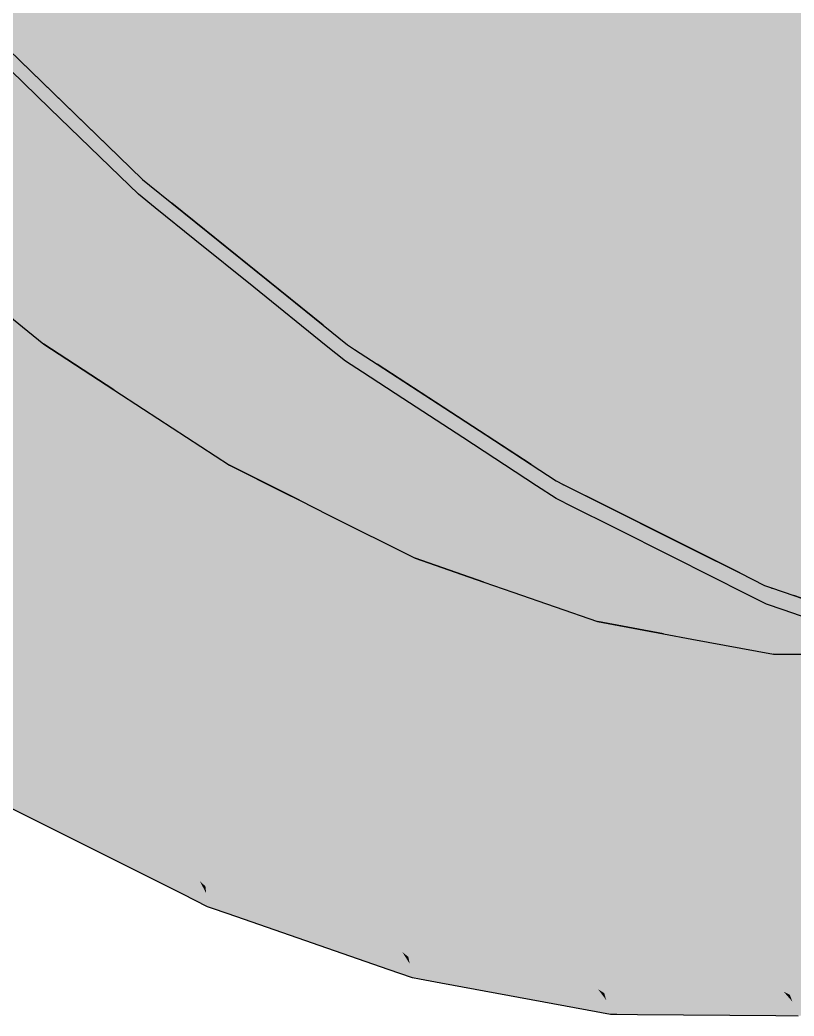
# Model space of a CAD drawing. Extents: x 0 to 420, y 0 to 297.
# Drawn here: x 289.68 to 303.93, y 180.32 to 198.67 of the extents above; entities that cross this region are included whole.
import ezdxf

# ---------------------------------------------------------------- set-up
doc = ezdxf.new("R2010")
doc.units = 0
doc.layers.add('SOMBRA', color=8, linetype='CONTINUOUS')
doc.layers.add('VISIBLE', color=7, linetype='CONTINUOUS')

msp = doc.modelspace()

# ---------------------------------------------------------------- linework, layer by layer
at = {"layer": 'SOMBRA', "color": 253}
for points in [[(282.1021, 200.1767), (283.5277, 198.5419), (305.448, 211.1976)], [(292.8888, 196.7829), (290.9922, 199.7984), (291.178, 201.3206)], [(292.8888, 196.7829), (291.178, 201.3206), (291.4683, 200.929)], [(305.2208, 198.3808), (302.5173, 200.7845), (302.3761, 201.0088)], [(305.2208, 198.3808), (302.3761, 201.0088), (305.1612, 198.7612)], [(292.8888, 196.7829), (291.4683, 200.929), (293.5398, 198.1347)], [(291.4683, 200.929), (293.5398, 199.7782), (293.5398, 198.1347)], [(293.853, 199.4191), (293.5398, 200.8827), (295.9017, 198.5934)], [(293.5398, 200.8827), (295.8607, 198.9768), (295.9017, 198.5934)], [(305.2208, 198.3808), (303.884, 199.4597), (302.5173, 200.7845)], [(290.1249, 192.6919), (287.7592, 199.0987), (287.9532, 199.8224)], [(290.1249, 192.6919), (287.9532, 199.8224), (290.3272, 194.3492)], [(287.9532, 199.8224), (290.6246, 196.7862), (290.3272, 194.3492)], [(287.9532, 199.8224), (290.1514, 198.669), (290.6246, 196.7862)], [(290.1514, 198.669), (290.9922, 199.7984), (290.7224, 197.5876)], [(290.7224, 197.5876), (290.9922, 199.7984), (292.8888, 196.7829)], [(295.6372, 195.3055), (293.5398, 198.1347), (293.5398, 199.7782)], [(295.6372, 195.3055), (293.5398, 199.7782), (293.853, 199.4191)], [(296.2323, 198.2729), (295.8607, 198.9768), (295.7768, 199.7605)], [(296.2323, 198.2729), (295.7768, 199.7605), (298.2231, 197.7863)], [(295.7768, 199.7605), (298.1418, 198.1837), (298.2231, 197.7863)], [(295.7768, 199.7605), (297.3906, 199.3781), (298.1418, 198.1837)], [(295.6372, 195.3055), (293.853, 199.4191), (296.0875, 196.8566)], [(293.853, 199.4191), (295.9017, 198.5934), (296.0875, 196.8566)], [(297.3906, 199.3781), (297.9755, 198.9961), (298.1418, 198.1837)], [(299.5134, 198.896), (299.8719, 199.3644), (300.0983, 198.6026)], [(300.0983, 198.6026), (299.8719, 199.3644), (301.534, 198.7865)], [(301.534, 198.7865), (301.8131, 199.349), (302.1089, 198.5866)], [(302.1089, 198.5866), (301.8131, 199.349), (303.4178, 199.0515)], [(290.1249, 192.6919), (288.5659, 193.95), (287.7592, 199.0987)], [(296.2323, 198.2729), (295.9017, 198.5934), (295.8607, 198.9768)], [(298.5655, 197.5099), (298.1418, 198.1837), (297.9755, 198.9961)], [(298.5655, 197.5099), (297.9755, 198.9961), (300.4644, 197.3708)], [(297.9755, 198.9961), (299.5134, 198.896), (300.3441, 197.7754)], [(297.9755, 198.9961), (300.3441, 197.7754), (300.4644, 197.3708)], [(302.1089, 198.5866), (303.4178, 199.0515), (304.3639, 198.1345)], [(303.4178, 199.0515), (303.9729, 198.9486), (304.3639, 198.1345)], [(299.5134, 198.896), (300.0983, 198.6026), (300.3441, 197.7754)], [(300.0983, 198.6026), (301.534, 198.7865), (302.4301, 197.7589)], [(301.534, 198.7865), (302.1089, 198.5866), (302.4301, 197.7589)], [(290.1514, 198.669), (290.7224, 197.5876), (290.6246, 196.7862)], [(298.3498, 194.2622), (296.0875, 196.8566), (295.9017, 198.5934)], [(298.3498, 194.2622), (295.9017, 198.5934), (296.2323, 198.2729)], [(300.8128, 197.1433), (300.3441, 197.7754), (300.0983, 198.6026)], [(300.8128, 197.1433), (300.0983, 198.6026), (302.5872, 197.354)], [(300.0983, 198.6026), (302.4301, 197.7589), (302.5872, 197.354)], [(302.9356, 197.1792), (302.4301, 197.7589), (302.1089, 198.5866)], [(302.9356, 197.1792), (302.1089, 198.5866), (304.5552, 197.7362)], [(302.1089, 198.5866), (304.3639, 198.1345), (304.5552, 197.7362)], [(298.3498, 194.2622), (296.2323, 198.2729), (298.5915, 195.9861)], [(296.2323, 198.2729), (298.2231, 197.7863), (298.5915, 195.9861)], [(292.8888, 196.7829), (293.5398, 198.1347), (293.5398, 195.7477)], [(293.5398, 195.7477), (293.5398, 198.1347), (295.6372, 195.3055)], [(298.5655, 197.5099), (298.2231, 197.7863), (298.1418, 198.1837)], [(300.9801, 193.6707), (298.5915, 195.9861), (298.2231, 197.7863)], [(300.9801, 193.6707), (298.2231, 197.7863), (298.5655, 197.5099)], [(300.8128, 197.1433), (300.4644, 197.3708), (300.3441, 197.7754)], [(302.9356, 197.1792), (302.5872, 197.354), (302.4301, 197.7589)], [(302.9356, 197.1792), (304.5552, 197.7362), (305.4217, 195.932)], [(293.5398, 190.4618), (290.6246, 196.7862), (290.7224, 197.5876)], [(293.5398, 190.4618), (290.7224, 197.5876), (293.5398, 192.2512)], [(290.7224, 197.5876), (293.5398, 194.8825), (293.5398, 192.2512)], [(290.7224, 197.5876), (292.8888, 196.7829), (293.5398, 194.8825)], [(300.9801, 193.6707), (298.5655, 197.5099), (301.0091, 195.5379)], [(298.5655, 197.5099), (300.4644, 197.3708), (301.0091, 195.5379)], [(303.4831, 193.5412), (301.0091, 195.5379), (300.4644, 197.3708)], [(303.4831, 193.5412), (300.4644, 197.3708), (300.8128, 197.1433)], [(300.8128, 197.1433), (302.5872, 197.354), (303.2989, 195.5198)], [(305.8159, 193.876), (303.2989, 195.5198), (302.5872, 197.354)], [(305.8159, 193.876), (302.5872, 197.354), (302.9356, 197.1792)], [(303.4831, 193.5412), (300.8128, 197.1433), (303.2989, 195.5198)], [(305.8159, 193.876), (302.9356, 197.1792), (305.4217, 195.932)], [(291.9538, 191.4975), (290.3272, 194.3492), (290.6246, 196.7862)], [(293.5398, 190.4618), (291.9538, 191.4975), (290.6246, 196.7862)], [(292.8888, 196.7829), (293.5398, 195.7477), (293.5398, 194.8825)], [(295.6372, 195.3055), (296.0875, 196.8566), (296.3573, 194.3343)], [(296.3573, 194.3343), (296.0875, 196.8566), (298.3498, 194.2622)], [(298.3498, 194.2622), (298.5915, 195.9861), (299.1265, 193.3715)], [(299.1265, 193.3715), (298.5915, 195.9861), (300.9801, 193.6707)], [(296.9548, 188.7486), (293.5398, 194.8825), (293.5398, 195.7477)], [(296.9548, 188.7486), (293.5398, 195.7477), (296.7525, 190.6395)], [(293.5398, 195.7477), (296.4551, 193.42), (296.7525, 190.6395)], [(293.5398, 195.7477), (295.6372, 195.3055), (296.4551, 193.42)], [(300.9801, 193.6707), (301.0091, 195.5379), (301.8002, 192.8759)], [(301.8002, 192.8759), (301.0091, 195.5379), (303.4831, 193.5412)], [(303.4831, 193.5412), (303.2989, 195.5198), (304.3325, 192.8558)], [(304.3325, 192.8558), (303.2989, 195.5198), (305.8159, 193.876)], [(295.6372, 195.3055), (296.3573, 194.3343), (296.4551, 193.42)], [(295.3687, 189.5443), (293.5398, 192.2512), (293.5398, 194.8825)], [(296.9548, 188.7486), (295.3687, 189.5443), (293.5398, 194.8825)], [(291.4101, 191.8526), (290.1249, 192.6919), (290.3272, 194.3492)], [(291.9538, 191.4975), (291.4101, 191.8526), (290.3272, 194.3492)], [(300.3113, 187.5817), (296.4551, 193.42), (296.3573, 194.3343)], [(300.3113, 187.5817), (296.3573, 194.3343), (299.9102, 189.5417)], [(296.3573, 194.3343), (299.3204, 192.4238), (299.9102, 189.5417)], [(296.3573, 194.3343), (298.3498, 194.2622), (299.3204, 192.4238)], [(298.3498, 194.2622), (299.1265, 193.3715), (299.3204, 192.4238)], [(299.1265, 193.3715), (300.9801, 193.6707), (302.0869, 191.9109)], [(300.9801, 193.6707), (301.8002, 192.8759), (302.0869, 191.9109)], [(301.8002, 192.8759), (303.4831, 193.5412), (304.7071, 191.8902)], [(303.4831, 193.5412), (304.3325, 192.8558), (304.7071, 191.8902)], [(298.7524, 188.1237), (296.7525, 190.6395), (296.4551, 193.42)], [(300.3113, 187.5817), (298.7524, 188.1237), (296.4551, 193.42)], [(303.552, 186.9809), (299.3204, 192.4238), (299.1265, 193.3715)], [(303.552, 186.9809), (299.1265, 193.3715), (302.9589, 188.9765)], [(299.1265, 193.3715), (302.0869, 191.9109), (302.9589, 188.9765)], [(306.6213, 186.9566), (302.0869, 191.9109), (301.8002, 192.8759)], [(306.6213, 186.9566), (301.8002, 192.8759), (305.8465, 188.9537)], [(301.8002, 192.8759), (304.7071, 191.8902), (305.8465, 188.9537)], [(302.0468, 187.2599), (299.9102, 189.5417), (299.3204, 192.4238)], [(303.552, 186.9809), (302.0468, 187.2599), (299.3204, 192.4238)], [(294.825, 189.817), (293.5398, 190.4618), (293.5398, 192.2512)], [(295.3687, 189.5443), (294.825, 189.817), (293.5398, 192.2512)], [(305.1957, 186.9679), (302.9589, 188.9765), (302.0869, 191.9109)], [(306.6213, 186.9566), (305.1957, 186.9679), (302.0869, 191.9109)], [(298.218, 188.3094), (296.9548, 188.7486), (296.7525, 190.6395)], [(298.7524, 188.1237), (298.218, 188.3094), (296.7525, 190.6395)], [(301.5309, 187.3556), (300.3113, 187.5817), (299.9102, 189.5417)], [(302.0468, 187.2599), (301.5309, 187.3556), (299.9102, 189.5417)], [(304.7071, 186.9718), (303.552, 186.9809), (302.9589, 188.9765)], [(305.1957, 186.9679), (304.7071, 186.9718), (302.9589, 188.9765)]]:
    msp.add_solid(points, dxfattribs=at)
at = {"layer": 'SOMBRA', "color": 254}
for points in [[(284.4783, 197.6205), (305.448, 211.1976), (283.5277, 198.5419)], [(284.4783, 197.6205), (305.6128, 211.0379), (305.448, 211.1976)], [(305.6128, 211.0379), (284.4783, 197.6205), (284.7473, 197.3597)], [(305.6128, 211.0379), (284.7473, 197.3597), (306.6676, 210.0154)], [(284.7473, 197.3597), (307.1836, 209.5153), (306.6676, 210.0154)], [(284.7473, 197.3597), (285.2632, 196.8596), (307.1836, 209.5153)], [(285.2632, 196.8596), (308.6887, 208.0564), (307.1836, 209.5153)], [(285.2632, 196.8596), (286.7684, 195.4007), (308.6887, 208.0564)], [(287.753, 194.6061), (308.6887, 208.0564), (286.7684, 195.4007)], [(287.753, 194.6061), (308.8594, 207.9186), (308.6887, 208.0564)], [(308.8594, 207.9186), (287.753, 194.6061), (288.0316, 194.3812)], [(308.8594, 207.9186), (288.0316, 194.3812), (309.9519, 207.0369)], [(288.0316, 194.3812), (310.4863, 206.6057), (309.9519, 207.0369)], [(288.0316, 194.3812), (288.5659, 193.95), (310.4863, 206.6057)], [(288.5659, 193.95), (312.0452, 205.3476), (310.4863, 206.6057)], [(288.5659, 193.95), (290.1249, 192.6919), (312.0452, 205.3476)], [(291.1266, 192.0377), (312.0452, 205.3476), (290.1249, 192.6919)], [(291.1266, 192.0377), (312.2188, 205.2342), (312.0452, 205.3476)], [(312.2188, 205.2342), (291.1266, 192.0377), (291.4101, 191.8526)], [(312.2188, 205.2342), (291.4101, 191.8526), (313.3304, 204.5083)], [(291.4101, 191.8526), (313.8741, 204.1532), (313.3304, 204.5083)], [(291.4101, 191.8526), (291.9538, 191.4975), (313.8741, 204.1532)], [(291.9538, 191.4975), (315.4602, 203.1175), (313.8741, 204.1532)], [(291.9538, 191.4975), (293.5398, 190.4618), (315.4602, 203.1175)], [(294.5416, 189.9592), (315.4602, 203.1175), (293.5398, 190.4618)], [(294.5416, 189.9592), (315.6338, 203.0304), (315.4602, 203.1175)], [(315.6338, 203.0304), (294.5416, 189.9592), (294.825, 189.817)], [(315.6338, 203.0304), (294.825, 189.817), (316.7453, 202.4727)], [(294.825, 189.817), (317.289, 202.2), (316.7453, 202.4727)], [(294.825, 189.817), (295.3687, 189.5443), (317.289, 202.2)], [(295.3687, 189.5443), (318.8751, 201.4043), (317.289, 202.2)], [(295.3687, 189.5443), (296.9548, 188.7486), (318.8751, 201.4043)], [(297.9394, 188.4063), (318.8751, 201.4043), (296.9548, 188.7486)], [(297.9394, 188.4063), (319.0458, 201.345), (318.8751, 201.4043)], [(319.0458, 201.345), (297.9394, 188.4063), (298.218, 188.3094)], [(319.0458, 201.345), (298.218, 188.3094), (320.1383, 200.9651)], [(298.218, 188.3094), (320.6727, 200.7794), (320.1383, 200.9651)], [(298.218, 188.3094), (298.7524, 188.1237), (320.6727, 200.7794)], [(298.7524, 188.1237), (322.2316, 200.2374), (320.6727, 200.7794)], [(298.7524, 188.1237), (300.3113, 187.5817), (322.2316, 200.2374)], [(301.2619, 187.4054), (322.2316, 200.2374), (300.3113, 187.5817)], [(301.2619, 187.4054), (322.3964, 200.2068), (322.2316, 200.2374)], [(322.3964, 200.2068), (301.2619, 187.4054), (301.5309, 187.3556)], [(322.3964, 200.2068), (301.5309, 187.3556), (323.4512, 200.0113)], [(301.5309, 187.3556), (323.9672, 199.9156), (323.4512, 200.0113)], [(301.5309, 187.3556), (302.0468, 187.2599), (323.9672, 199.9156)], [(302.0468, 187.2599), (325.4723, 199.6366), (323.9672, 199.9156)], [(302.0468, 187.2599), (303.552, 186.9809), (325.4723, 199.6366)], [(304.4523, 186.9738), (325.4723, 199.6366), (303.552, 186.9809)]]:
    msp.add_solid(points, dxfattribs=at)
at = {"layer": 'SOMBRA', "color": 252}
for points in [[(289.1867, 198.0506), (288.4814, 198.7343), (297.5836, 203.9894)], [(289.1867, 198.0506), (297.5836, 203.9894), (296.3909, 202.21)], [(300.1322, 202.7522), (301.4229, 201.5011), (292.4392, 196.3144)], [(300.1322, 202.7522), (292.4392, 196.3144), (294.622, 199.5709)], [(289.1867, 198.0506), (296.3909, 202.21), (294.622, 199.5709)], [(292.4646, 198.0151), (291.0122, 202.1909), (291.2527, 199.9419)], [(292.4646, 198.0151), (293.1748, 199.2737), (291.0122, 202.1909)], [(301.4229, 201.5011), (301.7632, 201.1712), (291.8637, 195.4557)], [(301.4229, 201.5011), (291.8637, 195.4557), (292.4392, 196.3144)], [(294.515, 197.4659), (292.6978, 201.6049), (293.1748, 199.2737)], [(294.515, 197.4659), (295.0306, 198.9297), (292.6978, 201.6049)], [(299.9985, 197.9564), (297.2956, 201.5685), (298.4177, 199.2322)], [(299.9985, 197.9564), (299.8911, 199.8736), (297.2956, 201.5685)], [(292.1706, 195.2081), (291.8637, 195.4557), (301.7632, 201.1712)], [(292.1706, 195.2081), (301.7632, 201.1712), (301.2728, 200.4632)], [(296.4761, 197.2719), (294.3252, 201.3032), (295.0306, 198.9297)], [(296.4761, 197.2719), (296.7882, 198.9158), (294.3252, 201.3032)], [(298.3145, 197.4363), (295.8666, 201.291), (296.7882, 198.9158)], [(298.3145, 197.4363), (298.4177, 199.2322), (295.8666, 201.291)], [(292.901, 194.6186), (292.1706, 195.2081), (301.2728, 200.4632)], [(292.901, 194.6186), (301.2728, 200.4632), (300.1053, 198.778)], [(290.36, 198.9101), (291.42, 198.3783), (291.2527, 199.9419)], [(292.4646, 198.0151), (291.2527, 199.9419), (291.42, 198.3783)], [(299.9985, 197.9564), (300.7972, 198.3041), (299.8911, 199.8736)], [(301.4994, 198.8233), (299.8911, 199.8736), (300.7972, 198.3041)], [(289.1867, 198.0506), (294.622, 199.5709), (290.2327, 197.0367)], [(294.622, 199.5709), (291.5234, 195.7856), (290.2327, 197.0367)], [(294.622, 199.5709), (292.4392, 196.3144), (291.5234, 195.7856)], [(290.9593, 197.775), (289.2972, 199.4432), (289.2972, 199.1163)], [(290.9593, 197.775), (290.4896, 198.6646), (289.2972, 199.4432)], [(290.4896, 198.6646), (290.36, 198.9101), (289.2972, 199.4432)], [(303.884, 199.4597), (305.2208, 198.3808), (296.2372, 193.1941)], [(303.884, 199.4597), (296.2372, 193.1941), (298.3738, 196.2784)], [(300.1053, 198.778), (303.884, 199.4597), (298.3738, 196.2784)], [(291.659, 196.1439), (289.2972, 199.1163), (289.2972, 198.4332)], [(291.659, 196.1439), (290.9593, 197.775), (289.2972, 199.1163)], [(292.4646, 198.0151), (293.5065, 197.6529), (293.1748, 199.2737)], [(294.515, 197.4659), (293.1748, 199.2737), (293.5065, 197.6529)], [(298.3145, 197.4363), (299.1978, 197.6079), (298.4177, 199.2322)], [(299.9985, 197.9564), (298.4177, 199.2322), (299.1978, 197.6079)], [(294.515, 197.4659), (295.521, 197.2795), (295.0306, 198.9297)], [(296.4761, 197.2719), (295.0306, 198.9297), (295.521, 197.2795)], [(302.4064, 198.231), (302.4245, 199.0124), (301.6956, 198.6951)], [(302.4064, 198.231), (302.8938, 198.3256), (302.4245, 199.0124)], [(304.9677, 198.7283), (302.4245, 199.0124), (302.8938, 198.3256)], [(281.2504, 190.2295), (288.8145, 198.7556), (290.7083, 196.9199)], [(288.9382, 198.5212), (291.5034, 196.1491), (288.8145, 198.7556)], [(290.4896, 198.6646), (291.42, 198.3783), (290.36, 198.9101)], [(292.901, 194.6186), (300.1053, 198.778), (298.3738, 196.2784)], [(296.4761, 197.2719), (297.4289, 197.2643), (296.7882, 198.9158)], [(298.3145, 197.4363), (296.7882, 198.9158), (297.4289, 197.2643)], [(301.6956, 198.6951), (301.4994, 198.8233), (300.7972, 198.3041)], [(290.9593, 197.775), (291.457, 198.0328), (290.4896, 198.6646)], [(290.4896, 198.6646), (291.457, 198.0328), (291.42, 198.3783)], [(302.4064, 198.231), (301.6956, 198.6951), (300.7972, 198.3041)], [(303.9658, 197.2126), (304.9677, 198.7283), (302.8938, 198.3256)], [(289.1867, 198.0506), (290.2327, 197.0367), (288.9382, 198.5212)], [(288.9382, 198.5212), (290.2327, 197.0367), (291.5234, 195.7856)], [(288.9382, 198.5212), (291.5234, 195.7856), (291.5034, 196.1491)], [(289.6103, 196.9696), (291.659, 196.1439), (289.2972, 198.4332)], [(293.1479, 196.9286), (291.42, 198.3783), (291.457, 198.0328)], [(292.6124, 197.7801), (292.4646, 198.0151), (291.42, 198.3783)], [(293.1479, 196.9286), (292.6124, 197.7801), (291.42, 198.3783)], [(305.2208, 198.3808), (305.5733, 198.0963), (295.6738, 192.3808)], [(305.2208, 198.3808), (295.6738, 192.3808), (296.2372, 193.1941)], [(300.1913, 197.8008), (300.7972, 198.3041), (299.9985, 197.9564)], [(300.1913, 197.8008), (300.9974, 197.9573), (300.7972, 198.3041)], [(302.4064, 198.231), (300.7972, 198.3041), (300.9974, 197.9573)], [(303.6527, 197.2151), (302.4064, 198.231), (300.9974, 197.9573)], [(303.4034, 197.5799), (302.8938, 198.3256), (302.4064, 198.231)], [(303.6527, 197.2151), (303.4034, 197.5799), (302.4064, 198.231)], [(303.9658, 197.2126), (302.8938, 198.3256), (303.4034, 197.5799)], [(290.9593, 197.775), (291.5342, 197.311), (291.457, 198.0328)], [(293.9805, 195.3368), (291.457, 198.0328), (291.5342, 197.311)], [(293.9805, 195.3368), (293.1479, 196.9286), (291.457, 198.0328)], [(292.6124, 197.7801), (293.5065, 197.6529), (292.4646, 198.0151)], [(295.986, 192.177), (295.6738, 192.3808), (305.5733, 198.0963)], [(295.986, 192.177), (305.5733, 198.0963), (305.0882, 197.4321)], [(300.1913, 197.8008), (299.9985, 197.9564), (299.1978, 197.6079)], [(300.89, 197.237), (300.9974, 197.9573), (300.1913, 197.8008)], [(300.89, 197.237), (301.4157, 197.2328), (300.9974, 197.9573)], [(303.6527, 197.2151), (300.9974, 197.9573), (301.4157, 197.2328)], [(291.659, 196.1439), (291.618, 196.5273), (290.9593, 197.775)], [(291.618, 196.5273), (291.5342, 197.311), (290.9593, 197.775)], [(293.1479, 196.9286), (293.5798, 197.2948), (292.6124, 197.7801)], [(292.6124, 197.7801), (293.5798, 197.2948), (293.5065, 197.6529)], [(295.2708, 196.4465), (293.5065, 197.6529), (293.5798, 197.2948)], [(294.6785, 197.2454), (294.515, 197.4659), (293.5065, 197.6529)], [(295.2708, 196.4465), (294.6785, 197.2454), (293.5065, 197.6529)], [(300.89, 197.237), (300.1913, 197.8008), (299.1978, 197.6079)], [(294.6785, 197.2454), (295.521, 197.2795), (294.515, 197.4659)], [(298.5007, 197.2559), (299.1978, 197.6079), (298.3145, 197.4363)], [(298.5007, 197.2559), (299.3701, 197.249), (299.1978, 197.6079)], [(300.89, 197.237), (299.1978, 197.6079), (299.3701, 197.249)], [(303.9658, 197.2126), (303.4034, 197.5799), (303.6527, 197.2151)], [(291.3946, 192.856), (289.2972, 197.3287), (289.2972, 195.6852)], [(291.3946, 192.856), (289.6103, 196.9696), (289.2972, 197.3287)], [(291.9896, 195.8234), (291.5342, 197.311), (291.618, 196.5273)], [(291.9896, 195.8234), (293.9805, 195.3368), (291.5342, 197.311)], [(293.1479, 196.9286), (293.7329, 196.5466), (293.5798, 197.2948)], [(296.2217, 194.9213), (293.5798, 197.2948), (293.7329, 196.5466)], [(296.2217, 194.9213), (295.2708, 196.4465), (293.5798, 197.2948)], [(294.6785, 197.2454), (295.6293, 196.9149), (295.521, 197.2795)], [(297.2913, 196.337), (295.521, 197.2795), (295.6293, 196.9149)], [(296.6525, 197.0697), (296.4761, 197.2719), (295.521, 197.2795)], [(297.2913, 196.337), (296.6525, 197.0697), (295.521, 197.2795)], [(296.7292, 191.6916), (295.986, 192.177), (305.0882, 197.4321)], [(296.7292, 191.6916), (305.0882, 197.4321), (303.9335, 195.851)], [(298.5007, 197.2559), (298.3145, 197.4363), (297.4289, 197.2643)], [(295.2708, 196.4465), (295.6293, 196.9149), (294.6785, 197.2454)], [(296.6525, 197.0697), (297.4289, 197.2643), (296.4761, 197.2719)], [(296.6525, 197.0697), (297.5705, 196.8995), (297.4289, 197.2643)], [(299.1752, 196.602), (297.4289, 197.2643), (297.5705, 196.8995)], [(299.1752, 196.602), (298.5007, 197.2559), (297.4289, 197.2643)], [(299.1752, 196.602), (299.3701, 197.249), (298.5007, 197.2559)], [(299.1752, 196.602), (299.7303, 196.4991), (299.3701, 197.249)], [(302.0921, 196.0613), (299.3701, 197.249), (299.7303, 196.4991)], [(302.0921, 196.0613), (300.89, 197.237), (299.3701, 197.249)], [(302.0921, 196.0613), (301.8699, 196.4461), (300.89, 197.237)], [(301.8699, 196.4461), (301.4157, 197.2328), (300.89, 197.237)], [(302.4227, 196), (301.4157, 197.2328), (301.8699, 196.4461)], [(302.4227, 196), (303.6527, 197.2151), (301.4157, 197.2328)], [(302.4227, 196), (304.7819, 195.5626), (303.6527, 197.2151)], [(307.1705, 195.1198), (303.6527, 197.2151), (304.7819, 195.5626)], [(307.1705, 195.1198), (303.9658, 197.2126), (303.6527, 197.2151)], [(281.2504, 190.2295), (290.7083, 196.9199), (284.868, 192.3182)], [(291.5034, 196.1491), (284.868, 192.3182), (290.7083, 196.9199)], [(291.3946, 192.856), (291.8448, 194.4072), (289.6103, 196.9696)], [(289.6103, 196.9696), (291.8448, 194.4072), (291.659, 196.1439)], [(293.9805, 195.3368), (293.8991, 195.7342), (293.1479, 196.9286)], [(293.8991, 195.7342), (293.7329, 196.5466), (293.1479, 196.9286)], [(295.2708, 196.4465), (295.8557, 196.1531), (295.6293, 196.9149)], [(298.3446, 194.9045), (295.6293, 196.9149), (295.8557, 196.1531)], [(298.3446, 194.9045), (297.2913, 196.337), (295.6293, 196.9149)], [(297.2913, 196.337), (297.5705, 196.8995), (296.6525, 197.0697)], [(297.2913, 196.337), (297.8663, 196.1372), (297.5705, 196.8995)], [(300.3126, 195.2867), (297.5705, 196.8995), (297.8663, 196.1372)], [(300.3126, 195.2867), (299.1752, 196.602), (297.5705, 196.8995)], [(294.3229, 195.0604), (293.7329, 196.5466), (293.8991, 195.7342)], [(294.3229, 195.0604), (296.2217, 194.9213), (293.7329, 196.5466)], [(300.3126, 195.2867), (300.1212, 195.685), (299.1752, 196.602)], [(300.1212, 195.685), (299.7303, 196.4991), (299.1752, 196.602)], [(307.731, 196.6873), (309.0911, 195.7991), (300.1075, 190.6124)], [(307.731, 196.6873), (300.1075, 190.6124), (302.2208, 193.506)], [(303.9335, 195.851), (307.731, 196.6873), (302.2208, 193.506)], [(291.9896, 195.8234), (291.618, 196.5273), (291.659, 196.1439)], [(296.2217, 194.9213), (296.1015, 195.3259), (295.2708, 196.4465)], [(296.1015, 195.3259), (295.8557, 196.1531), (295.2708, 196.4465)], [(300.655, 195.1676), (299.7303, 196.4991), (300.1212, 195.685)], [(300.655, 195.1676), (302.0921, 196.0613), (299.7303, 196.4991)], [(302.4227, 196), (301.8699, 196.4461), (302.0921, 196.0613)], [(292.4392, 196.3144), (291.8637, 195.4557), (291.5234, 195.7856)], [(292.901, 194.6186), (298.3738, 196.2784), (293.9845, 193.7442)], [(298.3738, 196.2784), (295.3213, 192.6653), (293.9845, 193.7442)], [(298.3738, 196.2784), (296.2372, 193.1941), (295.3213, 192.6653)], [(298.3446, 194.9045), (298.1875, 195.3094), (297.2913, 196.337)], [(298.1875, 195.3094), (297.8663, 196.1372), (297.2913, 196.337)], [(291.5034, 196.1491), (291.9369, 195.7289), (281.6839, 189.8093)], [(291.5034, 196.1491), (281.6839, 189.8093), (284.868, 192.3182)], [(291.5234, 195.7856), (291.9369, 195.7289), (291.5034, 196.1491)], [(294.1072, 191.8127), (291.659, 196.1439), (291.8448, 194.4072)], [(294.1072, 191.8127), (291.9896, 195.8234), (291.659, 196.1439)], [(296.5701, 194.6938), (295.8557, 196.1531), (296.1015, 195.3259)], [(296.5701, 194.6938), (298.3446, 194.9045), (295.8557, 196.1531)], [(298.6929, 194.7297), (297.8663, 196.1372), (298.1875, 195.3094)], [(298.6929, 194.7297), (300.3126, 195.2867), (297.8663, 196.1372)], [(300.655, 195.1676), (303.0985, 194.3181), (302.0921, 196.0613)], [(305.5725, 193.4579), (302.0921, 196.0613), (303.0985, 194.3181)], [(305.5725, 193.4579), (302.4227, 196), (302.0921, 196.0613)], [(305.5725, 193.4579), (304.7819, 195.5626), (302.4227, 196)], [(294.1072, 191.8127), (294.3488, 193.5366), (291.9896, 195.8234)], [(291.9896, 195.8234), (294.3488, 193.5366), (293.9805, 195.3368)], [(296.7292, 191.6916), (303.9335, 195.851), (302.2208, 193.506)], [(281.8128, 189.7053), (281.6839, 189.8093), (291.9369, 195.7289)], [(281.8128, 189.7053), (291.9369, 195.7289), (292.0658, 195.6249)], [(282.2236, 189.3738), (281.8128, 189.7053), (292.0658, 195.6249)], [(282.2236, 189.3738), (292.0658, 195.6249), (292.4766, 195.2934)], [(292.5099, 188.1901), (289.2972, 195.6852), (289.2972, 193.2982)], [(292.5099, 188.1901), (291.3946, 192.856), (289.2972, 195.6852)], [(291.5234, 195.7856), (291.8637, 195.4557), (291.9369, 195.7289)], [(291.8637, 195.4557), (292.0728, 195.5973), (291.9369, 195.7289)], [(292.0658, 195.6249), (291.9369, 195.7289), (292.0728, 195.5973)], [(292.6178, 195.069), (292.0658, 195.6249), (292.0728, 195.5973)], [(292.6178, 195.069), (292.4766, 195.2934), (292.0658, 195.6249)], [(294.3229, 195.0604), (293.8991, 195.7342), (293.9805, 195.3368)], [(309.0911, 195.7991), (309.4497, 195.5649), (299.5503, 189.8494)], [(309.0911, 195.7991), (299.5503, 189.8494), (300.1075, 190.6124)], [(300.655, 195.1676), (300.1212, 195.685), (300.3126, 195.2867)], [(291.8637, 195.4557), (292.1706, 195.2081), (292.0728, 195.5973)], [(292.1706, 195.2081), (292.6178, 195.069), (292.0728, 195.5973)], [(299.8625, 189.6928), (299.5503, 189.8494), (309.4497, 195.5649)], [(299.8625, 189.6928), (309.4497, 195.5649), (308.9647, 194.9479)], [(285.0087, 187.1261), (282.2236, 189.3738), (292.4766, 195.2934)], [(285.0087, 187.1261), (292.4766, 195.2934), (294.4382, 193.7103)], [(292.6178, 195.069), (295.2617, 193.0457), (292.4766, 195.2934)], [(296.7375, 191.2212), (293.9805, 195.3368), (294.3488, 193.5366)], [(296.7375, 191.2212), (294.3229, 195.0604), (293.9805, 195.3368)], [(296.5701, 194.6938), (296.1015, 195.3259), (296.2217, 194.9213)], [(298.6929, 194.7297), (298.1875, 195.3094), (298.3446, 194.9045)], [(298.6929, 194.7297), (301.179, 193.4825), (300.3126, 195.2867)], [(303.6962, 192.2197), (300.3126, 195.2867), (301.179, 193.4825)], [(303.6962, 192.2197), (300.655, 195.1676), (300.3126, 195.2867)], [(292.1706, 195.2081), (292.901, 194.6186), (292.6178, 195.069)], [(303.6962, 192.2197), (303.0985, 194.3181), (300.655, 195.1676)], [(292.901, 194.6186), (293.9845, 193.7442), (292.6178, 195.069)], [(292.6178, 195.069), (293.9845, 193.7442), (295.3213, 192.6653)], [(292.6178, 195.069), (295.3213, 192.6653), (295.2617, 193.0457)], [(296.7375, 191.2212), (296.7664, 193.0884), (294.3229, 195.0604)], [(294.3229, 195.0604), (296.7664, 193.0884), (296.2217, 194.9213)], [(299.2405, 191.0917), (296.2217, 194.9213), (296.7664, 193.0884)], [(299.2405, 191.0917), (296.5701, 194.6938), (296.2217, 194.9213)], [(296.5701, 194.6938), (299.0562, 193.0703), (298.3446, 194.9045)], [(301.5733, 191.4266), (298.3446, 194.9045), (299.0562, 193.0703)], [(301.5733, 191.4266), (298.6929, 194.7297), (298.3446, 194.9045)], [(300.6056, 189.32), (299.8625, 189.6928), (308.9647, 194.9479)], [(300.6056, 189.32), (308.9647, 194.9479), (307.8099, 193.4794)], [(301.5733, 191.4266), (301.179, 193.4825), (298.6929, 194.7297)], [(299.2405, 191.0917), (299.0562, 193.0703), (296.5701, 194.6938)], [(291.3946, 192.856), (292.1146, 191.8848), (291.8448, 194.4072)], [(295.6676, 187.0922), (291.8448, 194.4072), (292.1146, 191.8848)], [(295.6676, 187.0922), (294.1072, 191.8127), (291.8448, 194.4072)], [(303.6962, 192.2197), (304.5603, 191.7863), (303.0985, 194.3181)], [(308.8242, 189.6472), (303.0985, 194.3181), (304.5603, 191.7863)], [(308.8242, 189.6472), (305.5725, 193.4579), (303.0985, 194.3181)], [(312.9676, 193.8001), (313.3262, 193.6202), (303.4267, 187.9047)], [(312.9676, 193.8001), (303.4267, 187.9047), (303.9839, 188.6134)], [(285.0087, 187.1261), (294.4382, 193.7103), (288.6263, 189.2147)], [(295.2617, 193.0457), (288.6263, 189.2147), (294.4382, 193.7103)], [(303.7335, 187.798), (303.4267, 187.9047), (313.3262, 193.6202)], [(303.7335, 187.798), (313.3262, 193.6202), (312.8357, 193.0532)], [(294.1072, 191.8127), (294.8839, 190.922), (294.3488, 193.5366)], [(298.7163, 186.5271), (294.3488, 193.5366), (294.8839, 190.922)], [(298.7163, 186.5271), (296.7375, 191.2212), (294.3488, 193.5366)], [(296.7292, 191.6916), (302.2208, 193.506), (297.8315, 190.9718)], [(302.2208, 193.506), (299.1916, 190.0836), (297.8315, 190.9718)], [(302.2208, 193.506), (300.1075, 190.6124), (299.1916, 190.0836)], [(300.6056, 189.32), (307.8099, 193.4794), (306.0972, 191.3011)], [(301.5733, 191.4266), (302.4375, 190.8622), (301.179, 193.4825)], [(306.7014, 188.0777), (301.179, 193.4825), (302.4375, 190.8622)], [(306.7014, 188.0777), (303.6962, 192.2197), (301.179, 193.4825)], [(291.1261, 187.0948), (289.2972, 193.2982), (289.2972, 192.433)], [(291.1261, 187.0948), (292.5099, 188.1901), (289.2972, 193.2982)], [(296.2372, 193.1941), (295.6738, 192.3808), (295.3213, 192.6653)], [(296.7375, 191.2212), (297.5575, 190.4264), (296.7664, 193.0884)], [(301.6038, 186.5042), (296.7664, 193.0884), (297.5575, 190.4264)], [(301.6038, 186.5042), (299.2405, 191.0917), (296.7664, 193.0884)], [(299.2405, 191.0917), (300.0898, 190.4063), (299.0562, 193.0703)], [(304.2808, 187.024), (299.0562, 193.0703), (300.0898, 190.4063)], [(304.2808, 187.024), (301.5733, 191.4266), (299.0562, 193.0703)], [(295.2617, 193.0457), (295.7107, 192.6833), (285.4577, 186.7637)], [(295.2617, 193.0457), (285.4577, 186.7637), (288.6263, 189.2147)], [(295.3213, 192.6653), (295.7107, 192.6833), (295.2617, 193.0457)], [(304.464, 187.5441), (303.7335, 187.798), (312.8357, 193.0532)], [(292.5099, 188.1901), (292.2124, 190.9705), (291.3946, 192.856)], [(292.2124, 190.9705), (292.1146, 191.8848), (291.3946, 192.856)], [(285.5888, 186.6781), (285.4577, 186.7637), (295.7107, 192.6833)], [(285.5888, 186.6781), (295.7107, 192.6833), (295.8419, 192.5977)], [(286.0068, 186.4051), (285.5888, 186.6781), (295.8419, 192.5977)], [(286.0068, 186.4051), (295.8419, 192.5977), (296.2599, 192.3247)], [(295.3213, 192.6653), (295.6738, 192.3808), (295.7107, 192.6833)], [(295.6738, 192.3808), (295.8515, 192.5698), (295.7107, 192.6833)], [(295.6738, 192.3808), (295.986, 192.177), (295.8515, 192.5698)], [(295.8419, 192.5977), (295.7107, 192.6833), (295.8515, 192.5698)], [(296.416, 192.1142), (295.8419, 192.5977), (295.8515, 192.5698)], [(296.416, 192.1142), (296.2599, 192.3247), (295.8419, 192.5977)], [(295.986, 192.177), (296.416, 192.1142), (295.8515, 192.5698)], [(288.8404, 184.5547), (286.0068, 186.4051), (296.2599, 192.3247)], [(288.8404, 184.5547), (296.2599, 192.3247), (298.2555, 191.0215)], [(290.5824, 187.3676), (289.2972, 192.433), (289.2972, 189.8017)], [(290.5824, 187.3676), (291.1261, 187.0948), (289.2972, 192.433)], [(296.416, 192.1142), (299.0934, 190.4743), (296.2599, 192.3247)], [(295.986, 192.177), (296.7292, 191.6916), (296.416, 192.1142)], [(306.7014, 188.0777), (305.09, 190.8687), (303.6962, 192.2197)], [(305.09, 190.8687), (304.5603, 191.7863), (303.6962, 192.2197)], [(296.7292, 191.6916), (297.8315, 190.9718), (296.416, 192.1142)], [(296.416, 192.1142), (297.8315, 190.9718), (299.1916, 190.0836)], [(296.416, 192.1142), (299.1916, 190.0836), (299.0934, 190.4743)], [(294.5097, 185.6742), (292.1146, 191.8848), (292.2124, 190.9705)], [(294.5097, 185.6742), (295.6676, 187.0922), (292.1146, 191.8848)], [(295.6676, 187.0922), (295.0778, 189.9743), (294.1072, 191.8127)], [(295.0778, 189.9743), (294.8839, 190.922), (294.1072, 191.8127)], [(304.2808, 187.024), (302.8936, 189.9124), (301.5733, 191.4266)], [(302.8936, 189.9124), (302.4375, 190.8622), (301.5733, 191.4266)], [(298.7163, 186.5271), (297.8443, 189.4615), (296.7375, 191.2212)], [(297.8443, 189.4615), (297.5575, 190.4264), (296.7375, 191.2212)], [(300.6056, 189.32), (306.0972, 191.3011), (301.7079, 188.767)], [(306.0972, 191.3011), (303.0681, 188.0846), (301.7079, 188.767)], [(306.0972, 191.3011), (303.9839, 188.6134), (303.0681, 188.0846)], [(301.6038, 186.5042), (300.4645, 189.4408), (299.2405, 191.0917)], [(300.4645, 189.4408), (300.0898, 190.4063), (299.2405, 191.0917)], [(288.8404, 184.5547), (298.2555, 191.0215), (292.458, 186.6433)], [(293.9754, 185.8599), (292.2124, 190.9705), (292.5099, 188.1901)], [(293.9754, 185.8599), (294.5097, 185.6742), (292.2124, 190.9705)], [(299.0934, 190.4743), (292.458, 186.6433), (298.2555, 191.0215)], [(297.8042, 184.8104), (294.8839, 190.922), (295.0778, 189.9743)], [(297.8042, 184.8104), (298.7163, 186.5271), (294.8839, 190.922)], [(306.6021, 185.6595), (302.4375, 190.8622), (302.8936, 189.9124)], [(306.6021, 185.6595), (306.7014, 188.0777), (302.4375, 190.8622)], [(300.1075, 190.6124), (299.5503, 189.8494), (299.1916, 190.0836)], [(299.0934, 190.4743), (299.5503, 190.176), (289.2972, 184.2564)], [(299.0934, 190.4743), (289.2972, 184.2564), (292.458, 186.6433)], [(300.9531, 184.5184), (297.5575, 190.4264), (297.8443, 189.4615)], [(300.9531, 184.5184), (301.6038, 186.5042), (297.5575, 190.4264)], [(299.1916, 190.0836), (299.5503, 190.176), (299.0934, 190.4743)], [(303.9026, 184.8031), (300.0898, 190.4063), (300.4645, 189.4408)], [(303.9026, 184.8031), (304.2808, 187.024), (300.0898, 190.4063)], [(289.4284, 184.1906), (289.2972, 184.2564), (299.5503, 190.176)], [(289.4284, 184.1906), (299.5503, 190.176), (299.6814, 190.1102)], [(299.1916, 190.0836), (299.5503, 189.8494), (299.5503, 190.176)], [(299.5503, 189.8494), (299.6934, 190.0825), (299.5503, 190.176)], [(299.6814, 190.1102), (299.5503, 190.176), (299.6934, 190.0825)], [(289.8463, 183.9809), (289.4284, 184.1906), (299.6814, 190.1102)], [(289.8463, 183.9809), (299.6814, 190.1102), (300.0994, 189.9005)], [(297.2883, 184.9061), (295.0778, 189.9743), (295.6676, 187.0922)], [(297.2883, 184.9061), (297.8042, 184.8104), (295.0778, 189.9743)], [(299.5503, 189.8494), (299.8625, 189.6928), (299.6934, 190.0825)], [(300.2677, 189.7075), (299.6814, 190.1102), (299.6934, 190.0825)], [(300.2677, 189.7075), (300.0994, 189.9005), (299.6814, 190.1102)], [(299.8625, 189.6928), (300.2677, 189.7075), (299.6934, 190.0825)], [(289.2972, 188.0123), (290.5824, 187.3676), (289.2972, 189.8017)], [(292.6799, 182.5594), (289.8463, 183.9809), (300.0994, 189.9005)], [(292.6799, 182.5594), (300.0994, 189.9005), (302.095, 188.8994)], [(300.2677, 189.7075), (302.9329, 188.479), (300.0994, 189.9005)], [(306.1925, 185.4812), (302.8936, 189.9124), (304.2808, 187.024)], [(306.1925, 185.4812), (306.6021, 185.6595), (302.8936, 189.9124)], [(299.8625, 189.6928), (300.6056, 189.32), (300.2677, 189.7075)], [(300.6056, 189.32), (301.7079, 188.767), (300.2677, 189.7075)], [(300.2677, 189.7075), (301.7079, 188.767), (303.0681, 188.0846)], [(300.2677, 189.7075), (303.0681, 188.0846), (302.9329, 188.479)], [(300.4645, 184.5223), (297.8443, 189.4615), (298.7163, 186.5271)], [(300.4645, 184.5223), (300.9531, 184.5184), (297.8443, 189.4615)], [(303.4496, 184.7151), (300.4645, 189.4408), (301.6038, 186.5042)], [(303.4496, 184.7151), (303.9026, 184.8031), (300.4645, 189.4408)], [(292.6799, 182.5594), (302.095, 188.8994), (296.2975, 184.648)], [(302.9329, 188.479), (296.2975, 184.648), (302.095, 188.8994)], [(302.9329, 188.479), (303.3898, 188.2498), (293.1367, 182.3302)], [(302.9329, 188.479), (293.1367, 182.3302), (296.2975, 184.648)], [(303.0681, 188.0846), (303.3898, 188.2498), (302.9329, 188.479)], [(303.9839, 188.6134), (303.4267, 187.9047), (303.0681, 188.0846)], [(291.1261, 187.0948), (292.7122, 186.2991), (292.5099, 188.1901)], [(292.7122, 186.2991), (293.9754, 185.8599), (292.5099, 188.1901)], [(293.2656, 182.2854), (293.1367, 182.3302), (303.3898, 188.2498)], [(293.2656, 182.2854), (303.3898, 188.2498), (303.5187, 188.205)], [(293.6765, 182.1426), (293.2656, 182.2854), (303.5187, 188.205)], [(293.6765, 182.1426), (303.5187, 188.205), (303.9295, 188.0622)], [(303.0681, 188.0846), (303.4267, 187.9047), (303.3898, 188.2498)], [(303.4267, 187.9047), (303.5329, 188.178), (303.3898, 188.2498)], [(303.5187, 188.205), (303.3898, 188.2498), (303.5329, 188.178)], [(303.4267, 187.9047), (303.7335, 187.798), (303.5329, 188.178)], [(304.1073, 187.8899), (303.5187, 188.205), (303.5329, 188.178)], [(304.1073, 187.8899), (303.9295, 188.0622), (303.5187, 188.205)], [(303.7335, 187.798), (304.1073, 187.8899), (303.5329, 188.178)], [(289.2972, 188.0123), (289.2972, 187.4864), (291.4273, 185.7674)], [(289.2972, 188.0123), (291.4273, 185.7674), (290.7391, 187.0707)], [(289.2972, 188.0123), (290.7391, 187.0707), (290.5824, 187.3676)], [(296.4615, 181.1743), (293.6765, 182.1426), (303.9295, 188.0622)], [(296.4615, 181.1743), (303.9295, 188.0622), (305.891, 187.3802)], [(304.1073, 187.8899), (306.7146, 187.0939), (303.9295, 188.0622)], [(303.7335, 187.798), (304.464, 187.5441), (304.1073, 187.8899)], [(289.2972, 187.4864), (289.2972, 186.3875), (292.3982, 183.3816)], [(289.2972, 187.4864), (292.3982, 183.3816), (291.8647, 184.9387)], [(289.2972, 187.4864), (291.8647, 184.9387), (291.4273, 185.7674)], [(290.7391, 187.0707), (291.1261, 187.0948), (290.5824, 187.3676)], [(296.4615, 181.1743), (305.891, 187.3802), (300.0791, 183.263)], [(306.7146, 187.0939), (300.0791, 183.263), (305.891, 187.3802)], [(290.7391, 187.0707), (291.2482, 186.7382), (291.1261, 187.0948)], [(291.4273, 185.7674), (291.2482, 186.7382), (290.7391, 187.0707)], [(291.2482, 186.7382), (292.7122, 186.2991), (291.1261, 187.0948)], [(294.5097, 185.6742), (296.0687, 185.1322), (295.6676, 187.0922)], [(296.0687, 185.1322), (297.2883, 184.9061), (295.6676, 187.0922)], [(306.7146, 187.0939), (307.1636, 186.9378), (296.9105, 181.0182)], [(306.7146, 187.0939), (296.9105, 181.0182), (300.0791, 183.263)], [(303.9026, 184.8031), (305.2242, 185.0597), (304.2808, 187.024)], [(297.035, 180.9951), (296.9105, 181.0182), (307.1636, 186.9378)], [(297.035, 180.9951), (307.1636, 186.9378), (307.288, 186.9147)], [(297.4316, 180.9216), (297.035, 180.9951), (307.288, 186.9147)], [(297.4316, 180.9216), (307.288, 186.9147), (307.6847, 186.8412)], [(300.1206, 180.4231), (297.4316, 180.9216), (307.6847, 186.8412)], [(300.1206, 180.4231), (307.6847, 186.8412), (309.5785, 186.4901)], [(288.8404, 184.5547), (292.458, 186.6433), (289.2972, 184.2564)], [(291.4273, 185.7674), (291.6396, 185.596), (291.2482, 186.7382)], [(291.6396, 185.596), (292.7716, 185.7434), (291.2482, 186.7382)], [(291.2482, 186.7382), (292.7716, 185.7434), (292.7122, 186.2991)], [(297.8042, 184.8104), (299.3093, 184.5314), (298.7163, 186.5271)], [(299.3093, 184.5314), (300.4645, 184.5223), (298.7163, 186.5271)], [(300.1206, 180.4231), (309.5785, 186.4901), (303.7382, 182.5118)], [(300.9531, 184.5184), (302.3787, 184.5071), (301.6038, 186.5042)], [(302.3787, 184.5071), (303.4496, 184.7151), (301.6038, 186.5042)], [(310.3736, 186.3427), (303.7382, 182.5118), (309.5785, 186.4901)], [(292.3982, 183.3816), (289.2972, 186.3875), (289.2972, 184.6106)], [(292.7122, 186.2991), (292.7716, 185.7434), (294.9387, 184.3282)], [(292.7122, 186.2991), (294.1541, 185.5757), (293.9754, 185.8599)], [(292.7122, 186.2991), (294.9387, 184.3282), (294.1541, 185.5757)], [(310.3736, 186.3427), (310.8071, 186.2624), (300.5541, 180.3428)], [(310.3736, 186.3427), (300.5541, 180.3428), (303.7382, 182.5118)], [(300.672, 180.3418), (300.5541, 180.3428), (310.8071, 186.2624)], [(300.672, 180.3418), (310.8071, 186.2624), (310.925, 186.2614)], [(301.0476, 180.3389), (300.672, 180.3418), (310.925, 186.2614)], [(301.0476, 180.3389), (310.925, 186.2614), (311.3007, 186.2585)], [(303.5944, 180.3187), (301.0476, 180.3389), (311.3007, 186.2585)], [(303.5944, 180.3187), (311.3007, 186.2585), (313.0944, 186.2443)], [(303.5944, 180.3187), (313.0944, 186.2443), (307.2121, 182.4074)], [(291.8647, 184.9387), (291.6396, 185.596), (291.4273, 185.7674)], [(291.6396, 185.596), (292.8958, 184.5822), (292.7716, 185.7434)], [(292.7716, 185.7434), (292.8958, 184.5822), (296.1077, 181.9901)], [(292.7716, 185.7434), (296.1077, 181.9901), (295.4376, 183.535)], [(292.7716, 185.7434), (295.4376, 183.535), (294.9387, 184.3282)], [(294.1541, 185.5757), (294.5097, 185.6742), (293.9754, 185.8599)], [(291.8647, 184.9387), (292.8958, 184.5822), (291.6396, 185.596)], [(294.1541, 185.5757), (294.6632, 185.3203), (294.5097, 185.6742)], [(294.9387, 184.3282), (294.6632, 185.3203), (294.1541, 185.5757)], [(294.6632, 185.3203), (296.0687, 185.1322), (294.5097, 185.6742)], [(294.9387, 184.3282), (295.1547, 184.1871), (294.6632, 185.3203)], [(295.1547, 184.1871), (296.1866, 184.5561), (294.6632, 185.3203)], [(294.6632, 185.3203), (296.1866, 184.5561), (296.0687, 185.1322)], [(296.0687, 185.1322), (296.1866, 184.5561), (298.3537, 183.4689)], [(296.0687, 185.1322), (297.4859, 184.6394), (297.2883, 184.9061)], [(296.0687, 185.1322), (298.3537, 183.4689), (297.4859, 184.6394)], [(304.1323, 184.4932), (305.2242, 185.0597), (303.9026, 184.8031)], [(292.3982, 183.3816), (292.9894, 182.8086), (291.8647, 184.9387)], [(291.8647, 184.9387), (292.9894, 182.8086), (293.0967, 182.7046)], [(291.8647, 184.9387), (293.0967, 182.7046), (292.8958, 184.5822)], [(297.4859, 184.6394), (297.8042, 184.8104), (297.2883, 184.9061)], [(297.4859, 184.6394), (297.9863, 184.4655), (297.8042, 184.8104)], [(297.9863, 184.4655), (299.3093, 184.5314), (297.8042, 184.8104)], [(303.6747, 184.4969), (303.9026, 184.8031), (303.4496, 184.7151)], [(303.6747, 184.4969), (304.1323, 184.4932), (303.9026, 184.8031)], [(292.6799, 182.5594), (296.2975, 184.648), (293.1367, 182.3302)], [(298.3537, 183.4689), (297.9863, 184.4655), (297.4859, 184.6394)], [(302.3787, 184.5071), (303.6747, 184.4969), (303.4496, 184.7151)], [(289.2972, 184.6106), (289.4284, 184.1906), (289.8463, 183.9809)], [(292.3982, 183.3816), (289.2972, 184.6106), (289.8463, 183.9809)], [(296.1077, 181.9901), (292.8958, 184.5822), (293.0967, 182.7046)], [(295.1547, 184.1871), (296.4329, 183.3525), (296.1866, 184.5561)], [(296.1866, 184.5561), (296.4329, 183.3525), (299.7007, 181.2185)], [(296.1866, 184.5561), (298.9054, 182.7248), (298.3537, 183.4689)], [(296.1866, 184.5561), (299.7007, 181.2185), (298.9054, 182.7248)], [(297.9863, 184.4655), (299.4836, 183.9449), (299.3093, 184.5314)], [(298.3537, 183.4689), (298.5697, 183.3606), (297.9863, 184.4655)], [(298.5697, 183.3606), (299.4836, 183.9449), (297.9863, 184.4655)], [(299.3093, 184.5314), (299.4836, 183.9449), (301.6137, 183.2044)], [(299.3093, 184.5314), (300.6777, 184.2777), (300.4645, 184.5223)], [(299.3093, 184.5314), (301.6137, 183.2044), (300.6777, 184.2777)], [(300.6777, 184.2777), (300.9531, 184.5184), (300.4645, 184.5223)], [(300.6777, 184.2777), (301.1608, 184.1882), (300.9531, 184.5184)], [(301.1608, 184.1882), (302.3787, 184.5071), (300.9531, 184.5184)], [(301.1608, 184.1882), (302.6064, 183.9202), (302.3787, 184.5071)], [(302.3787, 184.5071), (302.6064, 183.9202), (304.6629, 183.5389)], [(302.3787, 184.5071), (304.6629, 183.5389), (303.6747, 184.4969)], [(304.6629, 183.5389), (304.1323, 184.4932), (303.6747, 184.4969)], [(295.4376, 183.535), (295.1547, 184.1871), (294.9387, 184.3282)], [(301.6137, 183.2044), (301.1608, 184.1882), (300.6777, 184.2777)], [(295.4376, 183.535), (296.4329, 183.3525), (295.1547, 184.1871)], [(301.6137, 183.2044), (301.826, 183.1306), (301.1608, 184.1882)], [(301.826, 183.1306), (302.6064, 183.9202), (301.1608, 184.1882)], [(292.3982, 183.3816), (289.8463, 183.9809), (292.6799, 182.5594)], [(298.5697, 183.3606), (299.8478, 182.7194), (299.4836, 183.9449)], [(299.4836, 183.9449), (299.8478, 182.7194), (303.1156, 181.0801)], [(299.4836, 183.9449), (302.2087, 182.522), (301.6137, 183.2044)], [(299.4836, 183.9449), (303.1156, 181.0801), (302.2087, 182.522)], [(301.826, 183.1306), (303.0822, 182.6938), (302.6064, 183.9202)], [(302.6064, 183.9202), (303.0822, 182.6938), (306.2941, 181.5771)], [(302.6064, 183.9202), (305.2912, 182.9299), (304.6629, 183.5389)], [(302.6064, 183.9202), (306.2941, 181.5771), (305.2912, 182.9299)], [(296.1077, 181.9901), (296.7201, 181.4959), (295.4376, 183.535)], [(295.4376, 183.535), (296.7201, 181.4959), (296.8311, 181.4062)], [(295.4376, 183.535), (296.8311, 181.4062), (296.4329, 183.3525)], [(292.3982, 183.3816), (292.6799, 182.5594), (293.1367, 182.3302)], [(292.3982, 183.3816), (293.1367, 182.3302), (293.11, 182.5802)], [(292.3982, 183.3816), (293.11, 182.5802), (292.9894, 182.8086)], [(299.7007, 181.2185), (296.4329, 183.3525), (296.8311, 181.4062)], [(298.9054, 182.7248), (298.5697, 183.3606), (298.3537, 183.4689)], [(298.9054, 182.7248), (299.8478, 182.7194), (298.5697, 183.3606)], [(296.4615, 181.1743), (300.0791, 183.263), (296.9105, 181.0182)], [(302.2087, 182.522), (301.826, 183.1306), (301.6137, 183.2044)], [(302.2087, 182.522), (303.0822, 182.6938), (301.826, 183.1306)], [(293.11, 182.5802), (293.0967, 182.7046), (292.9894, 182.8086)], [(293.0967, 182.7046), (293.11, 182.5802), (293.2656, 182.2854)], [(293.0967, 182.7046), (293.2656, 182.2854), (293.6765, 182.1426)], [(296.1077, 181.9901), (293.0967, 182.7046), (293.6765, 182.1426)], [(299.7007, 181.2185), (300.3237, 180.8116), (298.9054, 182.7248)], [(298.9054, 182.7248), (300.3237, 180.8116), (300.4367, 180.7378)], [(298.9054, 182.7248), (300.4367, 180.7378), (299.8478, 182.7194)], [(303.1156, 181.0801), (299.8478, 182.7194), (300.4367, 180.7378)], [(302.2087, 182.522), (303.8516, 180.7108), (303.0822, 182.6938)], [(306.2941, 181.5771), (303.0822, 182.6938), (303.8516, 180.7108)], [(293.11, 182.5802), (293.1367, 182.3302), (293.2656, 182.2854)], [(300.1206, 180.4231), (303.7382, 182.5118), (300.5541, 180.3428)], [(303.1156, 181.0801), (303.7386, 180.7675), (302.2087, 182.522)], [(302.2087, 182.522), (303.7386, 180.7675), (303.8516, 180.7108)], [(303.5944, 180.3187), (307.2121, 182.4074), (304.005, 180.3155)], [(296.1077, 181.9901), (293.6765, 182.1426), (296.4615, 181.1743)], [(296.1077, 181.9901), (296.4615, 181.1743), (296.9105, 181.0182)], [(296.1077, 181.9901), (296.9105, 181.0182), (296.8575, 181.2773)], [(296.1077, 181.9901), (296.8575, 181.2773), (296.7201, 181.4959)], [(296.8575, 181.2773), (296.8311, 181.4062), (296.7201, 181.4959)], [(306.2941, 181.5771), (303.8516, 180.7108), (304.4626, 180.4043)], [(296.8311, 181.4062), (296.8575, 181.2773), (297.035, 180.9951)], [(296.8311, 181.4062), (297.035, 180.9951), (297.4316, 180.9216)], [(299.7007, 181.2185), (296.8311, 181.4062), (297.4316, 180.9216)], [(296.8575, 181.2773), (296.9105, 181.0182), (297.035, 180.9951)], [(299.7007, 181.2185), (297.4316, 180.9216), (300.1206, 180.4231)], [(299.7007, 181.2185), (300.1206, 180.4231), (300.5541, 180.3428)], [(299.7007, 181.2185), (300.5541, 180.3428), (300.4757, 180.6066)], [(299.7007, 181.2185), (300.4757, 180.6066), (300.3237, 180.8116)], [(303.1156, 181.0801), (300.4367, 180.7378), (301.0476, 180.3389)], [(303.1156, 181.0801), (301.0476, 180.3389), (303.5944, 180.3187)], [(303.1156, 181.0801), (303.5944, 180.3187), (304.005, 180.3155)], [(303.1156, 181.0801), (303.9026, 180.5795), (303.7386, 180.7675)], [(303.1156, 181.0801), (304.005, 180.3155), (303.9026, 180.5795)], [(300.4757, 180.6066), (300.4367, 180.7378), (300.3237, 180.8116)], [(303.9026, 180.5795), (303.8516, 180.7108), (303.7386, 180.7675)], [(300.4367, 180.7378), (300.4757, 180.6066), (300.672, 180.3418)], [(300.4367, 180.7378), (300.672, 180.3418), (301.0476, 180.3389)], [(300.4757, 180.6066), (300.5541, 180.3428), (300.672, 180.3418)], [(303.8516, 180.7108), (303.9026, 180.5795), (304.1143, 180.3367)], [(303.8516, 180.7108), (304.1143, 180.3367), (304.4626, 180.4043)], [(303.9026, 180.5795), (304.005, 180.3155), (304.1143, 180.3367)]]:
    msp.add_solid(points, dxfattribs=at)
at = {"layer": 'VISIBLE'}
for p, q in [((288.8145, 198.7556), (290.7083, 196.9199)), ((291.5034, 196.1491), (288.8145, 198.7556)), ((290.2327, 197.0367), (289.1867, 198.0506)), ((291.5234, 195.7856), (290.2327, 197.0367)), ((290.7083, 196.9199), (291.5034, 196.1491)), ((291.5034, 196.1491), (291.9369, 195.7289)), ((291.8637, 195.4557), (291.5234, 195.7856)), ((291.9369, 195.7289), (292.0658, 195.6249)), ((292.0658, 195.6249), (292.4766, 195.2934)), ((292.1706, 195.2081), (291.8637, 195.4557)), ((292.4766, 195.2934), (294.4382, 193.7103)), ((295.2617, 193.0457), (292.4766, 195.2934)), ((292.901, 194.6186), (292.1706, 195.2081)), ((293.9845, 193.7442), (292.901, 194.6186)), ((288.5659, 193.95), (290.1249, 192.6919)), ((295.3213, 192.6653), (293.9845, 193.7442)), ((294.4382, 193.7103), (295.2617, 193.0457)), ((295.2617, 193.0457), (295.7107, 192.6833)), ((290.1249, 192.6919), (291.1266, 192.0377)), ((291.4101, 191.8526), (290.1249, 192.6919)), ((295.6738, 192.3808), (295.3213, 192.6653)), ((295.7107, 192.6833), (295.8419, 192.5977)), ((295.8419, 192.5977), (296.2599, 192.3247)), ((295.986, 192.177), (295.6738, 192.3808)), ((296.2599, 192.3247), (298.2555, 191.0215)), ((299.0934, 190.4743), (296.2599, 192.3247)), ((296.7292, 191.6916), (295.986, 192.177)), ((291.1266, 192.0377), (291.4101, 191.8526)), ((291.4101, 191.8526), (291.9538, 191.4975)), ((297.8315, 190.9718), (296.7292, 191.6916)), ((291.9538, 191.4975), (293.5398, 190.4618)), ((299.1916, 190.0836), (297.8315, 190.9718)), ((298.2555, 191.0215), (299.0934, 190.4743)), ((293.5398, 190.4618), (294.5416, 189.9592)), ((294.825, 189.817), (293.5398, 190.4618)), ((299.0934, 190.4743), (299.5503, 190.176)), ((299.5503, 190.176), (299.6814, 190.1102)), ((294.5416, 189.9592), (294.825, 189.817)), ((299.5503, 189.8494), (299.1916, 190.0836)), ((299.6814, 190.1102), (300.0994, 189.9005)), ((294.825, 189.817), (295.3687, 189.5443)), ((299.8625, 189.6928), (299.5503, 189.8494)), ((300.0994, 189.9005), (302.095, 188.8994)), ((302.9329, 188.479), (300.0994, 189.9005)), ((300.6056, 189.32), (299.8625, 189.6928)), ((295.3687, 189.5443), (296.9548, 188.7486)), ((301.7079, 188.767), (300.6056, 189.32)), ((302.095, 188.8994), (302.9329, 188.479)), ((296.9548, 188.7486), (297.9394, 188.4063)), ((298.218, 188.3094), (296.9548, 188.7486)), ((303.0681, 188.0846), (301.7079, 188.767)), ((302.9329, 188.479), (303.3898, 188.2498)), ((297.9394, 188.4063), (298.218, 188.3094)), ((298.218, 188.3094), (298.7524, 188.1237)), ((298.7524, 188.1237), (300.3113, 187.5817)), ((303.3898, 188.2498), (303.5187, 188.205)), ((303.5187, 188.205), (303.9295, 188.0622)), ((303.4267, 187.9047), (303.0681, 188.0846)), ((303.9295, 188.0622), (305.891, 187.3802)), ((306.7146, 187.0939), (303.9295, 188.0622)), ((303.7335, 187.798), (303.4267, 187.9047)), ((304.464, 187.5441), (303.7335, 187.798)), ((300.3113, 187.5817), (301.2619, 187.4054)), ((301.5309, 187.3556), (300.3113, 187.5817)), ((301.2619, 187.4054), (301.5309, 187.3556)), ((301.5309, 187.3556), (302.0468, 187.2599)), ((302.0468, 187.2599), (303.552, 186.9809)), ((303.552, 186.9809), (304.4523, 186.9738)), ((304.7071, 186.9718), (303.552, 186.9809)), ((289.8463, 183.9809), (289.4284, 184.1906)), ((292.6799, 182.5594), (289.8463, 183.9809)), ((293.1367, 182.3302), (292.6799, 182.5594)), ((293.2656, 182.2854), (293.1367, 182.3302)), ((293.6765, 182.1426), (293.2656, 182.2854)), ((296.4615, 181.1743), (293.6765, 182.1426)), ((296.9105, 181.0182), (296.4615, 181.1743)), ((297.035, 180.9951), (296.9105, 181.0182)), ((297.4316, 180.9216), (297.035, 180.9951)), ((300.1206, 180.4231), (297.4316, 180.9216)), ((300.5541, 180.3428), (300.1206, 180.4231)), ((300.672, 180.3418), (300.5541, 180.3428)), ((301.0476, 180.3389), (300.672, 180.3418)), ((303.5944, 180.3187), (301.0476, 180.3389)), ((304.005, 180.3155), (303.5944, 180.3187))]:
    msp.add_line(p, q, dxfattribs=at)

doc.saveas('drawing.dxf')
